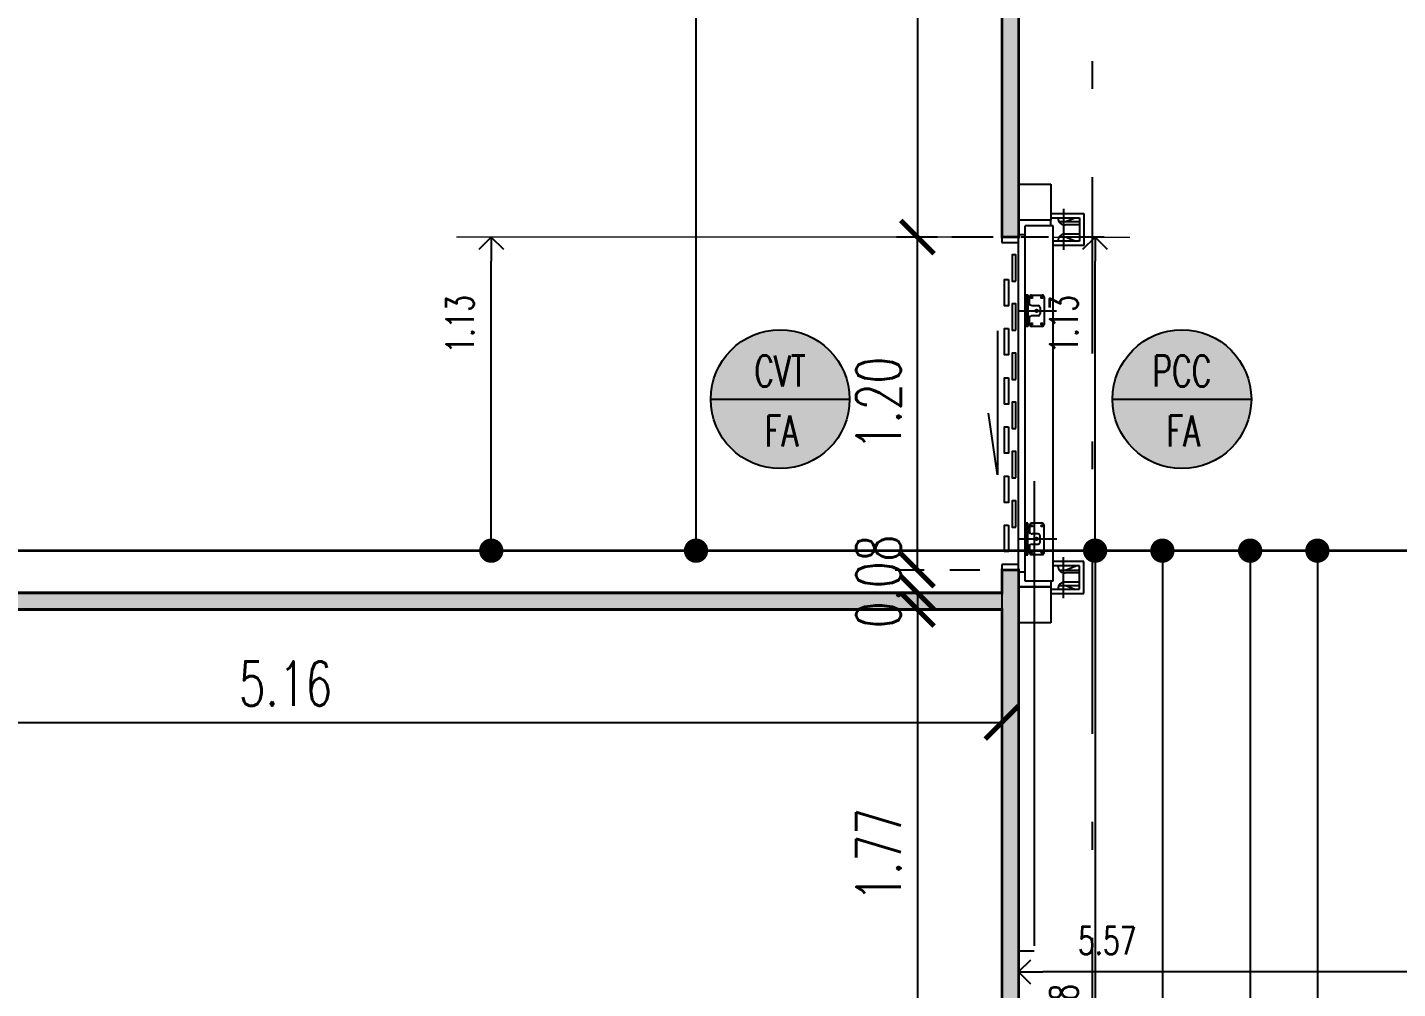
# Model space of a CAD drawing. Header units: millimetres. Extents: x -579 to 213, y -67 to 509.
# Drawn here: x -40.965 to -36.032, y 22.923 to 26.384 of the extents above; entities that cross this region are included whole.
import ezdxf
from ezdxf.enums import TextEntityAlignment as Align
from ezdxf.xclip import XClip

# ---------------------------------------------------------------- set-up
doc = ezdxf.new("R2010")
doc.units = ezdxf.units.MM
doc.header["$LTSCALE"] = 0.1
for name, pattern in [('HIDDEN', [0.375, 0.25, -0.125]), ('X REF - ANELO INST bind$0$X REF - ANELO$0$DASHDOT2', [12.7, 6.35, -3.175, 0, -3.175]), ('X REF - ANELO INST bind$0$X REF - ANELO$0$PLANO BASE ROCA II-2$0$HIDDEN', [0.375, 0.25, -0.125])]:
    doc.linetypes.add(name, pattern=pattern)
for name, color, linetype in [('00 - Carpintería Camara', 161, 'Continuous'), ('00 - EJE-DIST -X-  MUROS', 92, 'Continuous'), ('00 - EJE-DIST -Y- MUROS', 10, 'Continuous'), ('02 PCM Panel Media Tº', 132, 'Continuous'), ('A-CARPINTERIA CAMARA', 161, 'Continuous'), ('A-HATCH BLANCO', 255, 'Continuous'), ('CARP Cámara', 161, 'Continuous'), ('X REF - ANELO INST bind$0$X REF - ANELO$0$A-CAMARA', 7, 'Continuous'), ('X REF - ANELO INST bind$0$X REF - ANELO$0$C-CÁMARA', 161, 'Continuous'), ('X REF - ANELO INST bind$0$X REF - ANELO$0$C-METALICA', 8, 'Continuous'), ('X REF - ANELO INST bind$0$X REF - ANELO$0$H-HATCH PANEL  6', 132, 'Continuous'), ('X REF - ANELO INST bind$0$X REF - ANELO$0$MET-EJE CABRIADAS', 8, 'X REF - ANELO INST bind$0$X REF - ANELO$0$DASHDOT2')]:
    doc.layers.add(name, color=color, linetype=linetype)
doc.styles.add('ROMANS', font='romans.shx', dxfattribs={"width": 0.7})
doc.styles.add('VAUX', font='romans.shx', dxfattribs={"width": 0.85})
doc.dimstyles.new('COTA 1-100', dxfattribs={"dimtxt": 0.16, "dimasz": 0.12, "dimexe": 0.08, "dimexo": 0.08, "dimgap": 0.06, "dimtad": 1, "dimzin": 0, "dimdsep": 46, "dimtxsty": 'ROMANS', "dimblk": 'ARCHTICK', "dimcen": 0, "dimclrd": 256, "dimclre": 8, "dimclrt": 256, "dimadec": 0, "dimazin": 0, "dimtfac": 1, "dimtofl": 0, "dimtmove": 0, "dimatfit": 3, "dimldrblk": 'ARCHTICK', "dimfxl": 1, "dimtolj": 1, "dimtzin": 0, "dimlwd": -1, "dimlwe": -1, "dimarcsym": 0})
doc.dimstyles.new('Cotas Replanteo', dxfattribs={"dimscale": 2.5, "dimtxt": 0.04, "dimasz": 0.035, "dimexe": 0.05, "dimexo": 0.05, "dimgap": 0.025, "dimtad": 1, "dimjust": 2, "dimzin": 0, "dimdsep": 46, "dimtxsty": 'ROMANS', "dimblk1": 'DOT', "dimblk2": 'OPEN90', "dimsah": 1, "dimcen": 0.12, "dimse1": 1, "dimclrd": 256, "dimclre": 256, "dimclrt": 256, "dimadec": 0, "dimazin": 0, "dimtfac": 1, "dimtix": 1, "dimtmove": 0, "dimatfit": 2, "dimldrblk": 'OPEN90', "dimfxl": 0.05, "dimtolj": 1, "dimtzin": 0, "dimlwe": 9, "dimarcsym": 1})

# ---------------------------------------------------------------- blocks, each defined once
blk = doc.blocks.new('X REF - ANELO INST bind$0$X REF - ANELO$0$p corred 120')
at = {"layer": 'X REF - ANELO INST bind$0$X REF - ANELO$0$A-CAMARA'}
for p, q in [((0.06, -0.0408), (0.06, -0.2408)), ((0, -0.2408), (0.06, -0.2408)), ((0.0601, -1.44), (0.0001, -1.44)), ((0.0601, -1.64), (0.0601, -1.44))]:
    blk.add_line(p, q, dxfattribs=at)
at = {"layer": 'X REF - ANELO INST bind$0$X REF - ANELO$0$C-CÁMARA'}
for p, q in [((0.06, -0.1804), (0.06, -0.0508)), ((0.06, -0.0508), (0.1758, -0.0508)), ((0.1758, -0.0508), (0.1758, -0.1803)), ((0.2221, -0.1395), (0.2221, -0.2866)), ((0.1758, -0.1803), (0.06, -0.1804)), ((0.1758, -0.1803), (0.06, -0.1804)), ((0.0601, -1.4481), (0.06, -0.1918)), ((0.1758, -0.1558), (0.2949, -0.1558)), ((0.1758, -0.1718), (0.2789, -0.1718)), ((0.1758, -0.2008), (0.1758, -0.1803)), ((0.2044, -0.1845), (0.2789, -0.1845)), ((0.2789, -0.1967), (0.2289, -0.1967)), ((0.2302, -0.1845), (0.2622, -0.1718)), ((0.2789, -0.1718), (0.2789, -0.2556)), ((0.2949, -0.1558), (0.2949, -0.2716)), ((0.06, -0.2408), (0, -0.2408)), ((0, -0.2408), (0, -0.2608)), ((0.0837, -0.2327), (0.06, -0.2327)), ((0.06, -0.2608), (0.06, -0.2408)), ((0.1845, -0.2008), (0.0837, -0.2008)), ((0.0837, -1.48), (0.0837, -0.2008)), ((0.1846, -1.48), (0.1845, -0.2008)), ((0.2063, -0.24), (0.2789, -0.24)), ((0.2789, -0.2307), (0.2289, -0.2307)), ((0.2289, -0.24), (0.2663, -0.2556)), ((0, -0.2608), (0.06, -0.2608)), ((0.2789, -0.2556), (0.1845, -0.2556)), ((0.2949, -0.2716), (0.1845, -0.2716)), ((0.0873, -0.5625), (0.0873, -0.4494)), ((0.0873, -0.4494), (0.0932, -0.4494)), ((0.0932, -0.4494), (0.0932, -0.4723)), ((0.0932, -0.4723), (0.0933, -0.5396)), ((0.0992, -0.4833), (0.0992, -0.4567)), ((0.1062, -0.4497), (0.1447, -0.4497)), ((0.1089, -0.4875), (0.1304, -0.4875)), ((0.1517, -0.4567), (0.1517, -0.5555)), ((0.0933, -0.5396), (0.0933, -0.5625)), ((0.0992, -0.5555), (0.0992, -0.5286)), ((0.1304, -0.5243), (0.1089, -0.5243)), ((0.1374, -0.4945), (0.1374, -0.5173)), ((-0.0157, -0.579), (-0.0156, -1.0972)), ((0.0933, -0.5625), (0.0873, -0.5625)), ((0.1447, -0.5625), (0.1062, -0.5625)), ((-0.0156, -1.0972), (-0.0483, -0.8748)), ((0.0933, -1.2718), (0.0874, -1.2718)), ((0.0874, -1.2718), (0.0874, -1.3849)), ((0.0933, -1.2947), (0.0933, -1.2718)), ((0.0993, -1.2788), (0.0993, -1.3057)), ((0.1448, -1.2718), (0.1063, -1.2718)), ((0.1518, -1.3776), (0.1517, -1.2788)), ((0.0933, -1.362), (0.0933, -1.2947)), ((0.1305, -1.31), (0.1089, -1.31)), ((0.1375, -1.3398), (0.1375, -1.317)), ((0.0933, -1.3849), (0.0933, -1.362)), ((0.0993, -1.351), (0.0993, -1.3776)), ((0.1089, -1.3468), (0.1305, -1.3468)), ((0.0601, -1.42), (0.0001, -1.42)), ((0.0001, -1.42), (0.0001, -1.44)), ((0.0874, -1.3849), (0.0933, -1.3849)), ((0.1063, -1.3846), (0.1448, -1.3846)), ((0.295, -1.4092), (0.1846, -1.4092)), ((0.279, -1.4252), (0.1846, -1.4252)), ((0.2222, -1.5413), (0.2222, -1.3942)), ((0.229, -1.4408), (0.2664, -1.4252)), ((0.279, -1.509), (0.279, -1.4252)), ((0.295, -1.525), (0.295, -1.4092)), ((0.0001, -1.44), (0.0601, -1.44)), ((0.0838, -1.4481), (0.0601, -1.4481)), ((0.1846, -1.48), (0.0837, -1.48)), ((0.1759, -1.48), (0.1759, -1.525)), ((0.2064, -1.4408), (0.279, -1.4408)), ((0.279, -1.45), (0.229, -1.45)), ((0.0601, -1.5005), (0.1759, -1.5004)), ((0.1759, -1.5004), (0.0601, -1.5005)), ((0.0601, -1.63), (0.0601, -1.5005)), ((0.1759, -1.5004), (0.1759, -1.63)), ((0.1759, -1.509), (0.279, -1.509)), ((0.1759, -1.525), (0.295, -1.525)), ((0.2045, -1.4963), (0.279, -1.4963)), ((0.279, -1.4841), (0.229, -1.4841)), ((0.2303, -1.4963), (0.2623, -1.509)), ((0.1759, -1.63), (0.0601, -1.63))]:
    blk.add_line(p, q, dxfattribs=at)
at = {"layer": 'X REF - ANELO INST bind$0$X REF - ANELO$0$C-CÁMARA', "linetype": 'X REF - ANELO INST bind$0$X REF - ANELO$0$PLANO BASE ROCA II-2$0$HIDDEN'}
for p, q in [((0.1164, -1.1196), (0.1165, -2.7934)), ((0.0602, -2.8109), (0.1165, -2.8109))]:
    blk.add_line(p, q, dxfattribs=at)
at = {"layer": 'X REF - ANELO INST bind$0$X REF - ANELO$0$C-CÁMARA'}
for points in [[(0.0504, -0.3995), (0.0504, -0.3047), (0.0368, -0.3047), (0.0368, -0.3995)], [(0.0231, -0.3933), (0.0232, -0.4881), (0.0096, -0.4881), (0.0096, -0.3933)], [(0.0504, -0.5766), (0.0504, -0.4818), (0.0368, -0.4818), (0.0368, -0.5766)], [(0.0232, -0.5704), (0.0232, -0.6652), (0.0096, -0.6652), (0.0096, -0.5704)], [(0.0504, -0.7537), (0.0504, -0.6589), (0.0368, -0.6589), (0.0368, -0.7537)], [(0.0232, -0.7475), (0.0232, -0.8423), (0.0096, -0.8423), (0.0096, -0.7475)], [(0.0505, -0.9308), (0.0504, -0.836), (0.0369, -0.836), (0.0369, -0.9308)], [(0.0232, -0.9246), (0.0232, -1.0194), (0.0096, -1.0194), (0.0096, -0.9246)], [(0.0505, -1.1079), (0.0505, -1.0132), (0.0369, -1.0132), (0.0369, -1.108)], [(0.0232, -1.1017), (0.0232, -1.1965), (0.0096, -1.1965), (0.0096, -1.1017)], [(0.0505, -1.2851), (0.0505, -1.1903), (0.0369, -1.1903), (0.0369, -1.2851)], [(0.0232, -1.2788), (0.0232, -1.3736), (0.0096, -1.3736), (0.0096, -1.2788)]]:
    blk.add_lwpolyline(points, close=True, dxfattribs=at)
for centre, radius in [((0.1071, -0.4587), 0.00291), ((0.1438, -0.4587), 0.00291), ((0.1247, -0.5067), 0.00441), ((0.1071, -0.5535), 0.00291), ((0.1438, -0.5535), 0.00291), ((0.1072, -1.2808), 0.00291), ((0.1439, -1.2808), 0.00291), ((0.1247, -1.3276), 0.00441), ((0.1072, -1.3756), 0.00291), ((0.1439, -1.3756), 0.00291)]:
    blk.add_circle(centre, radius, dxfattribs=at)
for centre, radius, start, end in [((0.2252, -0.1733), 0.0236, 176.3728, 278.8291), ((0.2252, -0.2541), 0.0236, 81.1796, 183.636), ((0.111, -0.4698), 0.0179, 171.8182, 263.331), ((0.1062, -0.4567), 0.00699, 90.0044, 180.0044), ((0.1304, -0.4945), 0.00699, 0.0044, 90.0044), ((0.1447, -0.4567), 0.00699, 0.0044, 90.0044), ((0.111, -0.5421), 0.0179, 96.6777, 188.1905), ((0.1304, -0.5173), 0.00699, 270.0044, 0.0044), ((0.1062, -0.5555), 0.00699, 180.0044, 270.0044), ((0.1447, -0.5555), 0.00699, 270.0044, 0.0044), ((0.1063, -1.2788), 0.00699, 90.0044, 180.0044), ((0.1448, -1.2788), 0.00699, 0.0044, 90.0044), ((0.111, -1.2922), 0.0179, 171.8182, 263.331), ((0.1305, -1.317), 0.00699, 0.0044, 90.0044), ((0.111, -1.3645), 0.0179, 96.6777, 188.1905), ((0.1063, -1.3776), 0.00699, 180.0044, 270.0044), ((0.1305, -1.3398), 0.00699, 270.0044, 0.0044), ((0.1448, -1.3776), 0.00699, 270.0044, 0.0044), ((0.2253, -1.4267), 0.0236, 176.3728, 278.8291), ((0.2253, -1.5075), 0.0236, 81.1796, 183.636)]:
    blk.add_arc(centre, radius, start, end, dxfattribs=at)
at = {"layer": 'X REF - ANELO INST bind$0$X REF - ANELO$0$C-METALICA', "color": 8}
for p, q in [((0.0583, -0.5067), (0.197, -0.5067)), ((0.0584, -1.3276), (0.1971, -1.3276))]:
    blk.add_line(p, q, dxfattribs=at)
blk = doc.blocks.new('X REF - ANELO INST bind$0$X REF - ANELO')
at = {"layer": 'X REF - ANELO INST bind$0$X REF - ANELO$0$H-HATCH PANEL  6'}
for points in [[(-37.3963, 25.6294), (-37.4563, 25.6294), (-37.4564, 29.185), (-37.3964, 29.185)], [(-37.3964, 24.4302), (-37.4564, 24.4302), (-37.4564, 22.5201), (-37.3964, 22.5201)], [(-42.6764, 24.2881), (-42.6164, 24.3481), (-37.4564, 24.3481), (-37.4564, 24.2881)]]:
    blk.add_hatch(color=256, dxfattribs=at).paths.add_polyline_path(points)
at = {"layer": 'X REF - ANELO INST bind$0$X REF - ANELO$0$A-CAMARA'}
for points in [[(-37.3963, 25.6294), (-37.3963, 25.6294), (-37.3963, 25.6294), (-37.4563, 25.6294), (-37.4563, 25.6294), (-37.4563, 25.6294), (-37.4564, 29.185), (-37.4564, 29.185), (-37.3964, 29.185), (-37.3964, 29.185), (-37.3963, 25.6294)], [(-37.3964, 24.4302), (-37.3964, 24.4302), (-37.3964, 24.4302), (-37.4564, 24.4302), (-37.4564, 24.4302), (-37.4564, 24.4302), (-37.4564, 22.5201), (-37.4564, 22.5201), (-37.3964, 22.5201), (-37.3964, 22.5201), (-37.3964, 24.4302)], [(-42.6764, 24.2881), (-42.6764, 24.2881), (-42.6764, 24.2881), (-42.6164, 24.3481), (-42.6164, 24.3481), (-42.6164, 24.3481), (-37.4564, 24.3481), (-37.4564, 24.3481), (-37.4564, 24.2881), (-37.4564, 24.2881), (-42.6764, 24.2881)]]:
    blk.add_lwpolyline(points, dxfattribs=at)
at = {"layer": 'X REF - ANELO INST bind$0$X REF - ANELO$0$C-CÁMARA'}
for p, q in [((-37.3399, 24.7506), (-37.3398, 23.0767)), ((-37.3961, 23.0593), (-37.3398, 23.0593))]:
    blk.add_line(p, q, dxfattribs=at)
at = {"layer": 'X REF - ANELO INST bind$0$X REF - ANELO$0$MET-EJE CABRIADAS'}
for p, q in [((-37.1307, -0.8196, 0.0194), (-37.1307, 42.1212, 0.0194)), ((1.6043, 24.4999), (-54.2799, 24.4999))]:
    blk.add_line(p, q, dxfattribs=at)
blk.add_blockref('X REF - ANELO INST bind$0$X REF - ANELO$0$p corred 120', (-37.4563, 25.8702))
blk = doc.blocks.new('X REF - ANELO INST bind')
ref = blk.add_blockref('X REF - ANELO INST bind$0$X REF - ANELO', (0, 0))
XClip(ref).set_block_clipping_path([(-76.9680737415, -24.7711317477), (92.9860355418, 61.1669630168)])
blk = doc.blocks.new('_ArchTick')
at = {"color": 0, "linetype": 'ByBlock', "const_width": 0.15}
blk.add_lwpolyline([(-0.5, -0.5), (0.5, 0.5)], dxfattribs=at)
blk = doc.blocks.new('*D106')
at = {"layer": '02 PCM Panel Media Tº', "color": 8, "linetype": 'HIDDEN', "transparency": 16777216}
for p, q in [((-42.6163, 24.2081), (-42.6163, 23.8013)), ((-37.4564, 24.2081), (-37.4564, 23.8013))]:
    blk.add_line(p, q, dxfattribs=at)
at = {"layer": '02 PCM Panel Media Tº', "transparency": 16777216}
blk.add_line((-42.6163, 23.8813), (-37.4564, 23.8813), dxfattribs=at)
at = {"layer": 'Defpoints', "color": 0, "transparency": 16777216}
for p in [(-42.6163, 24.2881), (-37.4564, 24.2881), (-37.4564, 23.8813)]:
    blk.add_point(p, dxfattribs=at)
at = {"layer": '02 PCM Panel Media Tº', "transparency": 16777216, "xscale": 0.12, "yscale": 0.12, "zscale": 0.12, "rotation": 180}
blk.add_blockref('_ArchTick', (-42.6163, 23.8813), dxfattribs=at)
at = {"layer": '02 PCM Panel Media Tº', "transparency": 16777216, "xscale": 0.12, "yscale": 0.12, "zscale": 0.12}
blk.add_blockref('_ArchTick', (-37.4564, 23.8813), dxfattribs=at)
at = {"layer": '02 PCM Panel Media Tº', "transparency": 16777216, "insert": (-40.0364, 24.0213), "char_height": 0.16, "attachment_point": 5, "style": 'ROMANS'}
blk.add_mtext('\\A1;5.16', dxfattribs=at)
blk = doc.blocks.new('*D108')
at = {"layer": '00 - Carpintería Camara', "color": 8, "linetype": 'HIDDEN', "transparency": 16777216}
for p, q in [((-37.0885, 25.6294), (-37.8406, 25.6294)), ((-37.5445, 24.4302), (-37.8406, 24.4302))]:
    blk.add_line(p, q, dxfattribs=at)
at = {"layer": '00 - Carpintería Camara', "transparency": 16777216}
blk.add_line((-37.7606, 24.4302), (-37.7606, 25.6294), dxfattribs=at)
at = {"layer": 'Defpoints', "color": 0, "transparency": 16777216}
for p in [(-37.7606, 25.6294), (-37.0085, 25.6294), (-37.4645, 24.4302)]:
    blk.add_point(p, dxfattribs=at)
at = {"layer": '00 - Carpintería Camara', "transparency": 16777216, "xscale": 0.12, "yscale": 0.12, "zscale": 0.12}
for p, rotation in [((-37.7606, 25.6294), 90), ((-37.7606, 24.4302), 270)]:
    blk.add_blockref('_ArchTick', p, dxfattribs=dict(at, rotation=rotation))
at = {"layer": '00 - Carpintería Camara', "transparency": 16777216, "insert": (-37.9006, 25.0298), "char_height": 0.16, "attachment_point": 5, "rotation": 90, "style": 'ROMANS'}
blk.add_mtext('\\A1;1.20', dxfattribs=at)
blk = doc.blocks.new('*D109')
at = {"layer": '02 PCM Panel Media Tº', "color": 8, "linetype": 'HIDDEN', "transparency": 16777216}
for p, q in [((-37.5363, 29.1847), (-37.8406, 29.1847)), ((-37.5363, 25.6294), (-37.8406, 25.6294))]:
    blk.add_line(p, q, dxfattribs=at)
at = {"layer": '02 PCM Panel Media Tº', "transparency": 16777216}
blk.add_line((-37.7606, 29.1847), (-37.7606, 25.6294), dxfattribs=at)
at = {"layer": 'Defpoints', "color": 0, "transparency": 16777216}
for p in [(-37.4563, 29.1847), (-37.7606, 25.6294), (-37.4563, 25.6294)]:
    blk.add_point(p, dxfattribs=at)
at = {"layer": '02 PCM Panel Media Tº', "transparency": 16777216, "xscale": 0.12, "yscale": 0.12, "zscale": 0.12}
for p, rotation in [((-37.7606, 29.1847), 90), ((-37.7606, 25.6294), 270)]:
    blk.add_blockref('_ArchTick', p, dxfattribs=dict(at, rotation=rotation))
at = {"layer": '02 PCM Panel Media Tº', "transparency": 16777216, "insert": (-37.9006, 27.407), "char_height": 0.16, "attachment_point": 5, "rotation": 90, "style": 'ROMANS'}
blk.add_mtext('\\A1;3.56', dxfattribs=at)
blk = doc.blocks.new('*D110')
at = {"layer": '02 PCM Panel Media Tº', "transparency": 16777216}
for p, q in [((-37.7606, 24.4302), (-37.7606, 24.5502)), ((-37.7606, 24.3481), (-37.7606, 24.2281))]:
    blk.add_line(p, q, dxfattribs=at)
at = {"layer": '02 PCM Panel Media Tº', "color": 8, "linetype": 'HIDDEN', "transparency": 16777216}
for p, q in [((-37.5362, 24.4302), (-37.8406, 24.4302)), ((-37.5362, 24.3481), (-37.8406, 24.3481))]:
    blk.add_line(p, q, dxfattribs=at)
at = {"layer": 'Defpoints', "color": 0, "transparency": 16777216}
for p in [(-37.4562, 24.4302), (-37.7606, 24.3481), (-37.4562, 24.3481)]:
    blk.add_point(p, dxfattribs=at)
at = {"layer": '02 PCM Panel Media Tº', "transparency": 16777216, "xscale": 0.12, "yscale": 0.12, "zscale": 0.12}
for p, rotation in [((-37.7606, 24.4302), 270), ((-37.7606, 24.3481), 90)]:
    blk.add_blockref('_ArchTick', p, dxfattribs=dict(at, rotation=rotation))
at = {"layer": '02 PCM Panel Media Tº', "transparency": 16777216, "insert": (-37.9006, 24.3891), "char_height": 0.16, "attachment_point": 5, "rotation": 90, "style": 'ROMANS'}
blk.add_mtext('\\A1;0.08', dxfattribs=at)
blk = doc.blocks.new('*D111')
at = {"layer": '02 PCM Panel Media Tº', "color": 8, "linetype": 'HIDDEN', "transparency": 16777216}
for p, q in [((-37.5364, 24.2881), (-37.8406, 24.2881)), ((-37.5364, 22.5201), (-37.8406, 22.5201))]:
    blk.add_line(p, q, dxfattribs=at)
at = {"layer": '02 PCM Panel Media Tº', "transparency": 16777216}
blk.add_line((-37.7606, 24.2881), (-37.7606, 22.5201), dxfattribs=at)
at = {"layer": 'Defpoints', "color": 0, "transparency": 16777216}
for p in [(-37.4564, 24.2881), (-37.7606, 22.5201), (-37.4564, 22.5201)]:
    blk.add_point(p, dxfattribs=at)
at = {"layer": '02 PCM Panel Media Tº', "transparency": 16777216, "xscale": 0.12, "yscale": 0.12, "zscale": 0.12}
for p, rotation in [((-37.7606, 24.2881), 90), ((-37.7606, 22.5201), 270)]:
    blk.add_blockref('_ArchTick', p, dxfattribs=dict(at, rotation=rotation))
at = {"layer": '02 PCM Panel Media Tº', "transparency": 16777216, "insert": (-37.9006, 23.4041), "char_height": 0.16, "attachment_point": 5, "rotation": 90, "style": 'ROMANS'}
blk.add_mtext('\\A1;1.77', dxfattribs=at)
blk = doc.blocks.new('_Dot')
at = {"color": 0, "linetype": 'ByBlock', "lineweight": -2}
blk.add_line((-0.5, 0), (-1, 0), dxfattribs=at)
at = {"color": 0, "linetype": 'ByBlock', "const_width": 0.5}
blk.add_lwpolyline([(-0.25, 0, 1), (0.25, 0, 1)], format="xyb", close=True, dxfattribs=at)
blk = doc.blocks.new('_Open90')
at = {"color": 0, "linetype": 'ByBlock', "lineweight": -2}
for p, q in [((0, 0), (-1, 0)), ((-0.5, 0.5), (0, 0)), ((0, 0), (-0.5, -0.5))]:
    blk.add_line(p, q, dxfattribs=at)
blk = doc.blocks.new('*D182')
at = {"layer": '00 - EJE-DIST -X-  MUROS', "lineweight": 9, "transparency": 16777216}
blk.add_line((-37.5813, 25.6294), (-39.4202, 25.6294), dxfattribs=at)
at = {"layer": '00 - EJE-DIST -X-  MUROS', "lineweight": -2, "transparency": 16777216}
blk.add_line((-39.2952, 24.5874), (-39.2952, 25.5419), dxfattribs=at)
at = {"layer": 'Defpoints', "color": 0, "transparency": 16777216}
for p in [(-39.2952, 25.6294), (-37.4563, 25.6294), (-39.1095, 24.4999)]:
    blk.add_point(p, dxfattribs=at)
at = {"layer": '00 - EJE-DIST -X-  MUROS', "lineweight": -2, "transparency": 16777216, "xscale": 0.08750000000000001, "yscale": 0.08750000000000001, "zscale": 0.08750000000000001}
for name, p, rotation in [('_Open90', (-39.2952, 25.6294), 90), ('_Dot', (-39.2952, 24.4999), 270)]:
    blk.add_blockref(name, p, dxfattribs=dict(at, rotation=rotation))
at = {"layer": '00 - EJE-DIST -X-  MUROS', "transparency": 16777216, "insert": (-39.4077, 25.3152), "char_height": 0.1, "attachment_point": 5, "rotation": 90, "style": 'ROMANS'}
blk.add_mtext('\\A1;1.13', dxfattribs=at)
blk = doc.blocks.new('*D183')
at = {"layer": '00 - EJE-DIST -X-  MUROS', "lineweight": 9, "transparency": 16777216}
blk.add_line((-37.7989, 29.1847), (-38.6828, 29.1847), dxfattribs=at)
at = {"layer": '00 - EJE-DIST -X-  MUROS', "lineweight": -2, "transparency": 16777216}
blk.add_line((-38.5578, 24.5874), (-38.5578, 29.0972), dxfattribs=at)
at = {"layer": 'Defpoints', "color": 0, "transparency": 16777216}
for p in [(-38.5578, 29.1847), (-37.6739, 29.1847), (-38.3721, 24.4999)]:
    blk.add_point(p, dxfattribs=at)
at = {"layer": '00 - EJE-DIST -X-  MUROS', "lineweight": -2, "transparency": 16777216, "xscale": 0.08750000000000001, "yscale": 0.08750000000000001, "zscale": 0.08750000000000001}
for name, p, rotation in [('_Open90', (-38.5578, 29.1847), 90), ('_Dot', (-38.5578, 24.4999), 270)]:
    blk.add_blockref(name, p, dxfattribs=dict(at, rotation=rotation))
at = {"layer": '00 - EJE-DIST -X-  MUROS', "transparency": 16777216, "insert": (-38.6703, 28.8656), "char_height": 0.1, "attachment_point": 5, "rotation": 90, "style": 'ROMANS'}
blk.add_mtext('\\A1;4.68', dxfattribs=at)
blk = doc.blocks.new('*D191')
at = {"layer": '00 - EJE-DIST -X-  MUROS', "lineweight": -2, "transparency": 16777216}
blk.add_line((-36.3205, 24.4124), (-36.3205, 21.8304), dxfattribs=at)
at = {"layer": '00 - EJE-DIST -X-  MUROS', "lineweight": 9, "transparency": 16777216}
blk.add_line((-36.3337, 21.7429), (-36.4455, 21.7429), dxfattribs=at)
at = {"layer": 'Defpoints', "color": 0, "transparency": 16777216}
for p in [(-36.2669, 24.4999), (-36.3205, 21.7429), (-36.2087, 21.7429)]:
    blk.add_point(p, dxfattribs=at)
at = {"layer": '00 - EJE-DIST -X-  MUROS', "lineweight": -2, "transparency": 16777216, "xscale": 0.08750000000000001, "yscale": 0.08750000000000001, "zscale": 0.08750000000000001}
for name, p, rotation in [('_Dot', (-36.3205, 24.4999), 90), ('_Open90', (-36.3205, 21.7429), 270)]:
    blk.add_blockref(name, p, dxfattribs=dict(at, rotation=rotation))
at = {"layer": '00 - EJE-DIST -X-  MUROS', "transparency": 16777216, "insert": (-36.433, 22.0621), "char_height": 0.1, "attachment_point": 5, "rotation": 90, "style": 'ROMANS'}
blk.add_mtext('\\A1;2.76', dxfattribs=at)
blk = doc.blocks.new('*D192')
at = {"layer": '00 - EJE-DIST -X-  MUROS', "lineweight": -2, "transparency": 16777216}
blk.add_line((-37.1208, 24.4124), (-37.1208, 22.6076), dxfattribs=at)
at = {"layer": '00 - EJE-DIST -X-  MUROS', "lineweight": 9, "transparency": 16777216}
blk.add_line((-37.2847, 22.5201), (-36.9958, 22.5201), dxfattribs=at)
at = {"layer": 'Defpoints', "color": 0, "transparency": 16777216}
for p in [(-37.5186, 24.4999), (-37.4097, 22.5201), (-37.1208, 22.5201)]:
    blk.add_point(p, dxfattribs=at)
at = {"layer": '00 - EJE-DIST -X-  MUROS', "lineweight": -2, "transparency": 16777216, "xscale": 0.08750000000000001, "yscale": 0.08750000000000001, "zscale": 0.08750000000000001}
for name, p, rotation in [('_Dot', (-37.1208, 24.4999), 90), ('_Open90', (-37.1208, 22.5201), 270)]:
    blk.add_blockref(name, p, dxfattribs=dict(at, rotation=rotation))
at = {"layer": '00 - EJE-DIST -X-  MUROS', "transparency": 16777216, "insert": (-37.2333, 22.8343), "char_height": 0.1, "attachment_point": 5, "rotation": 90, "style": 'ROMANS'}
blk.add_mtext('\\A1;1.98', dxfattribs=at)
blk = doc.blocks.new('*D193')
at = {"layer": '00 - EJE-DIST -X-  MUROS', "lineweight": -2, "transparency": 16777216}
blk.add_line((-36.5626, 24.4124), (-36.5626, 20.9293), dxfattribs=at)
at = {"layer": '00 - EJE-DIST -X-  MUROS', "lineweight": 9, "transparency": 16777216}
blk.add_line((-36.3216, 20.8418), (-36.6876, 20.8418), dxfattribs=at)
at = {"layer": 'Defpoints', "color": 0, "transparency": 16777216}
for p in [(-36.509, 24.4999), (-36.5626, 20.8418), (-36.1966, 20.8418)]:
    blk.add_point(p, dxfattribs=at)
at = {"layer": '00 - EJE-DIST -X-  MUROS', "lineweight": -2, "transparency": 16777216, "xscale": 0.08750000000000001, "yscale": 0.08750000000000001, "zscale": 0.08750000000000001}
for name, p, rotation in [('_Dot', (-36.5626, 24.4999), 90), ('_Open90', (-36.5626, 20.8418), 270)]:
    blk.add_blockref(name, p, dxfattribs=dict(at, rotation=rotation))
at = {"layer": '00 - EJE-DIST -X-  MUROS', "transparency": 16777216, "insert": (-36.6751, 21.161), "char_height": 0.1, "attachment_point": 5, "rotation": 90, "style": 'ROMANS'}
blk.add_mtext('\\A1;3.66', dxfattribs=at)
blk = doc.blocks.new('*D194')
at = {"layer": '00 - EJE-DIST -X-  MUROS', "lineweight": -2, "transparency": 16777216}
blk.add_line((-36.8786, 24.4124), (-36.8786, 21.7076), dxfattribs=at)
at = {"layer": '00 - EJE-DIST -X-  MUROS', "lineweight": 9, "transparency": 16777216}
blk.add_line((-37.2714, 21.6201), (-36.7536, 21.6201), dxfattribs=at)
at = {"layer": 'Defpoints', "color": 0, "transparency": 16777216}
for p in [(-37.2765, 24.4999), (-37.3964, 21.6201), (-36.8786, 21.6201)]:
    blk.add_point(p, dxfattribs=at)
at = {"layer": '00 - EJE-DIST -X-  MUROS', "lineweight": -2, "transparency": 16777216, "xscale": 0.08750000000000001, "yscale": 0.08750000000000001, "zscale": 0.08750000000000001}
for name, p, rotation in [('_Dot', (-36.8786, 24.4999), 90), ('_Open90', (-36.8786, 21.6201), 270)]:
    blk.add_blockref(name, p, dxfattribs=dict(at, rotation=rotation))
at = {"layer": '00 - EJE-DIST -X-  MUROS', "transparency": 16777216, "insert": (-36.9911, 21.9393), "char_height": 0.1, "attachment_point": 5, "rotation": 90, "style": 'ROMANS'}
blk.add_mtext('\\A1;2.88', dxfattribs=at)
blk = doc.blocks.new('*D195')
at = {"layer": '00 - EJE-DIST -X-  MUROS', "lineweight": 9, "transparency": 16777216}
blk.add_line((-37.2714, 25.6294), (-36.9958, 25.6294), dxfattribs=at)
at = {"layer": '00 - EJE-DIST -X-  MUROS', "lineweight": -2, "transparency": 16777216}
blk.add_line((-37.1208, 24.5874), (-37.1208, 25.5419), dxfattribs=at)
at = {"layer": 'Defpoints', "color": 0, "transparency": 16777216}
for p in [(-37.3964, 25.6294), (-37.1208, 25.6294), (-37.1208, 24.4999)]:
    blk.add_point(p, dxfattribs=at)
at = {"layer": '00 - EJE-DIST -X-  MUROS', "lineweight": -2, "transparency": 16777216, "xscale": 0.08750000000000001, "yscale": 0.08750000000000001, "zscale": 0.08750000000000001}
for name, p, rotation in [('_Open90', (-37.1208, 25.6294), 90), ('_Dot', (-37.1208, 24.4999), 270)]:
    blk.add_blockref(name, p, dxfattribs=dict(at, rotation=rotation))
at = {"layer": '00 - EJE-DIST -X-  MUROS', "transparency": 16777216, "insert": (-37.2333, 25.3152), "char_height": 0.1, "attachment_point": 5, "rotation": 90, "style": 'ROMANS'}
blk.add_mtext('\\A1;1.13', dxfattribs=at)
blk = doc.blocks.new('*D219')
at = {"layer": '00 - EJE-DIST -Y- MUROS', "linetype": 'HIDDEN', "lineweight": 9, "transparency": 16777216}
blk.add_line((-37.3961, 23.0507), (-37.3961, 23.108), dxfattribs=at)
at = {"layer": '00 - EJE-DIST -Y- MUROS', "lineweight": -2, "transparency": 16777216}
blk.add_line((-31.9138, 22.983), (-37.3086, 22.983), dxfattribs=at)
at = {"layer": 'Defpoints', "color": 0, "transparency": 16777216}
for p in [(-37.3961, 22.983), (-37.3961, 22.9257), (-31.8263, 22.9262, -0.0011)]:
    blk.add_point(p, dxfattribs=at)
at = {"layer": '00 - EJE-DIST -Y- MUROS', "lineweight": -2, "transparency": 16777216, "xscale": 0.08750000000000001, "yscale": 0.08750000000000001, "zscale": 0.08750000000000001, "rotation": 180}
blk.add_blockref('_Open90', (-37.3961, 22.983), dxfattribs=at)
at = {"layer": '00 - EJE-DIST -Y- MUROS', "lineweight": -2, "transparency": 16777216, "xscale": 0.08750000000000001, "yscale": 0.08750000000000001, "zscale": 0.08750000000000001}
blk.add_blockref('_Dot', (-31.8263, 22.983), dxfattribs=at)
at = {"layer": '00 - EJE-DIST -Y- MUROS', "transparency": 16777216, "insert": (-37.0769, 23.0955), "char_height": 0.1, "attachment_point": 5, "style": 'ROMANS'}
blk.add_mtext('\\A1;5.57', dxfattribs=at)
blk = doc.blocks.new('PPC')
h = blk.add_hatch(color=255)
edge = h.paths.add_edge_path()
edge.add_arc((731.7073, 1092.022), 0.4, 0, 360)
blk = doc.blocks.new('CC')
at = {"layer": 'CARP Cámara'}
blk.add_line((4035.2486, -1231.5134), (4036.0486, -1231.5134), dxfattribs=at)
blk.add_circle((4035.6486, -1231.5134), 0.4, dxfattribs=at)
at = {"layer": 'A-HATCH BLANCO'}
blk.add_blockref('PPC', (3303.9413, -2323.5354), dxfattribs=at)
at = {"layer": 'CARP Cámara', "style": 'VAUX', "width": 0.85}
for tag, p in [('XXX', (4035.6486, -1231.3508)), ('FA', (4035.6563, -1231.6966))]:
    blk.add_attdef(tag, text='', height=0.1818, dxfattribs=at).set_placement(p, align=Align.MIDDLE_CENTER)
blk = doc.blocks.new('PCC')
ref = blk.add_blockref('CC', (0.1905, -2.2677))
ref.add_attrib('XXX', 'PCC', dxfattribs={"layer": 'A-CARPINTERIA CAMARA', "height": 0.18, "style": 'VAUX', "width": 0.7}).set_placement((4035.8391, -1233.6185), align=Align.MIDDLE_CENTER)
ref.add_attrib('FA', 'FA', dxfattribs={"layer": 'A-CARPINTERIA CAMARA', "height": 0.18, "style": 'VAUX', "width": 0.7}).set_placement((4035.8469, -1233.9643), align=Align.MIDDLE_CENTER)
blk = doc.blocks.new('CVT')
ref = blk.add_blockref('CC', (0.3739, -3.7439))
ref.add_attrib('XXX', 'CVT', dxfattribs={"layer": 'A-CARPINTERIA CAMARA', "height": 0.18, "style": 'VAUX', "width": 0.7}).set_placement((4036.0225, -1235.0947), align=Align.MIDDLE_CENTER)
ref.add_attrib('FA', 'FA', dxfattribs={"layer": 'A-CARPINTERIA CAMARA', "height": 0.18, "style": 'VAUX', "width": 0.7}).set_placement((4036.0303, -1235.4405), align=Align.MIDDLE_CENTER)

msp = doc.modelspace()

# ---------------------------------------------------------------- linework, layer by layer
at = {"layer": '00 - EJE-DIST -X-  MUROS', "const_width": 0.01, "elevation": 0}
msp.add_lwpolyline([(-50.0373, 24.4999), (-24.2415, 24.4999)], dxfattribs=at)
at = {"layer": '02 PCM Panel Media Tº', "const_width": 0.01}
for points in [[(-37.3964, 22.5201), (-37.4564, 22.5201), (-37.4564, 24.2881), (-42.6163, 24.2881), (-42.6163, 23.0557), (-42.6764, 23.0557), (-42.6771, 29.2452), (-39.1739, 29.2451), (-39.1739, 29.185), (-42.6164, 29.185), (-42.6163, 24.3481), (-37.4564, 24.3481), (-37.4564, 24.4302), (-37.3962, 24.4302), (-37.396, 22.5201)], [(-37.6739, 29.2447), (-31.5964, 29.2447), (-31.5964, 29.1847), (-37.3964, 29.185), (-37.3964, 25.6294), (-37.4563, 25.6294), (-37.4563, 29.1847), (-37.6739, 29.1847), (-37.6739, 29.2447)]]:
    msp.add_lwpolyline(points, dxfattribs=at)

# ---------------------------------------------------------------- block references
msp.add_blockref('X REF - ANELO INST bind', (0, 0))
at = {"layer": 'CARP Cámara', "xscale": 0.6250000000003381, "yscale": 0.6250000000003381, "zscale": 0.6250000000003381}
for name, p in [('CVT', (-2560.769, 797.0811)), ('PCC', (-2559.2077, 796.1585))]:
    msp.add_blockref(name, p, dxfattribs=at)

# ---------------------------------------------------------------- dimensions: what is measured, and where the dimension line sits
at = {"layer": '00 - Carpintería Camara'}
dim = msp.add_linear_dim(base=(-37.7606, 25.6294), p1=(-37.4645, 24.4302), p2=(-37.0085, 25.6294), angle=90, dimstyle='COTA 1-100', dxfattribs=at)
dim.commit()
dim.dimension.update_dxf_attribs({"geometry": '*D108', "text_midpoint": (-37.9006, 25.0298)})
at = {"layer": '00 - EJE-DIST -X-  MUROS'}
for base, p1, p2, picture, middle in [((-38.5578, 29.1847), (-38.3721, 24.4999), (-37.6739, 29.1847), '*D183', (-38.6703, 28.8656)), ((-39.2952, 25.6294), (-39.1095, 24.4999), (-37.4563, 25.6294), '*D182', (-39.4077, 25.3152)), ((-37.1208, 25.6294), (-37.1208, 24.4999), (-37.3964, 25.6294), '*D195', (-37.2333, 25.3152)), ((-37.1208, 22.5201), (-37.5186, 24.4999), (-37.4097, 22.5201), '*D192', (-37.2333, 22.8343)), ((-36.8786, 21.6201), (-37.2765, 24.4999), (-37.3964, 21.6201), '*D194', (-36.9911, 21.9393)), ((-36.5626, 20.8418), (-36.509, 24.4999), (-36.1966, 20.8418), '*D193', (-36.6751, 21.161)), ((-36.3205, 21.7429), (-36.2669, 24.4999), (-36.2087, 21.7429), '*D191', (-36.433, 22.0621))]:
    dim = msp.add_linear_dim(base=base, p1=p1, p2=p2, angle=90, dimstyle='Cotas Replanteo', dxfattribs=at)
    dim.commit()
    dim.dimension.update_dxf_attribs({"geometry": picture, "text_midpoint": middle})
at = {"layer": '00 - EJE-DIST -Y- MUROS'}
dim = msp.add_linear_dim(base=(-37.3961, 22.983), p1=(-31.8263, 22.9262, -0.0011), p2=(-37.3961, 22.9257), dimstyle='Cotas Replanteo', dxfattribs=at)
dim.commit()
dim.dimension.update_dxf_attribs({"geometry": '*D219', "text_midpoint": (-37.0769, 23.0955)})
at = {"layer": '02 PCM Panel Media Tº'}
for base, p1, p2, picture, middle in [((-37.7606, 25.6294), (-37.4563, 29.1847), (-37.4563, 25.6294), '*D109', (-37.9006, 27.407)), ((-37.7606, 22.5201), (-37.4564, 24.2881), (-37.4564, 22.5201), '*D111', (-37.9006, 23.4041))]:
    dim = msp.add_linear_dim(base=base, p1=p1, p2=p2, angle=90, dimstyle='COTA 1-100', dxfattribs=at)
    dim.commit()
    dim.dimension.update_dxf_attribs({"geometry": picture, "text_midpoint": middle})
dim = msp.add_linear_dim(base=(-37.7606, 24.3481), p1=(-37.4562, 24.4302), p2=(-37.4562, 24.3481), angle=90, dimstyle='COTA 1-100', dxfattribs=at)
dim.commit()
dim.dimension.update_dxf_attribs({"geometry": '*D110', "text_midpoint": (-37.7606, 24.3891), "dimtype": 160})
dim = msp.add_linear_dim(base=(-37.4564, 23.8813), p1=(-42.6163, 24.2881), p2=(-37.4564, 24.2881), dimstyle='COTA 1-100', dxfattribs=at)
dim.commit()
dim.dimension.update_dxf_attribs({"geometry": '*D106', "text_midpoint": (-40.0364, 24.0213)})

doc.saveas('drawing.dxf')
